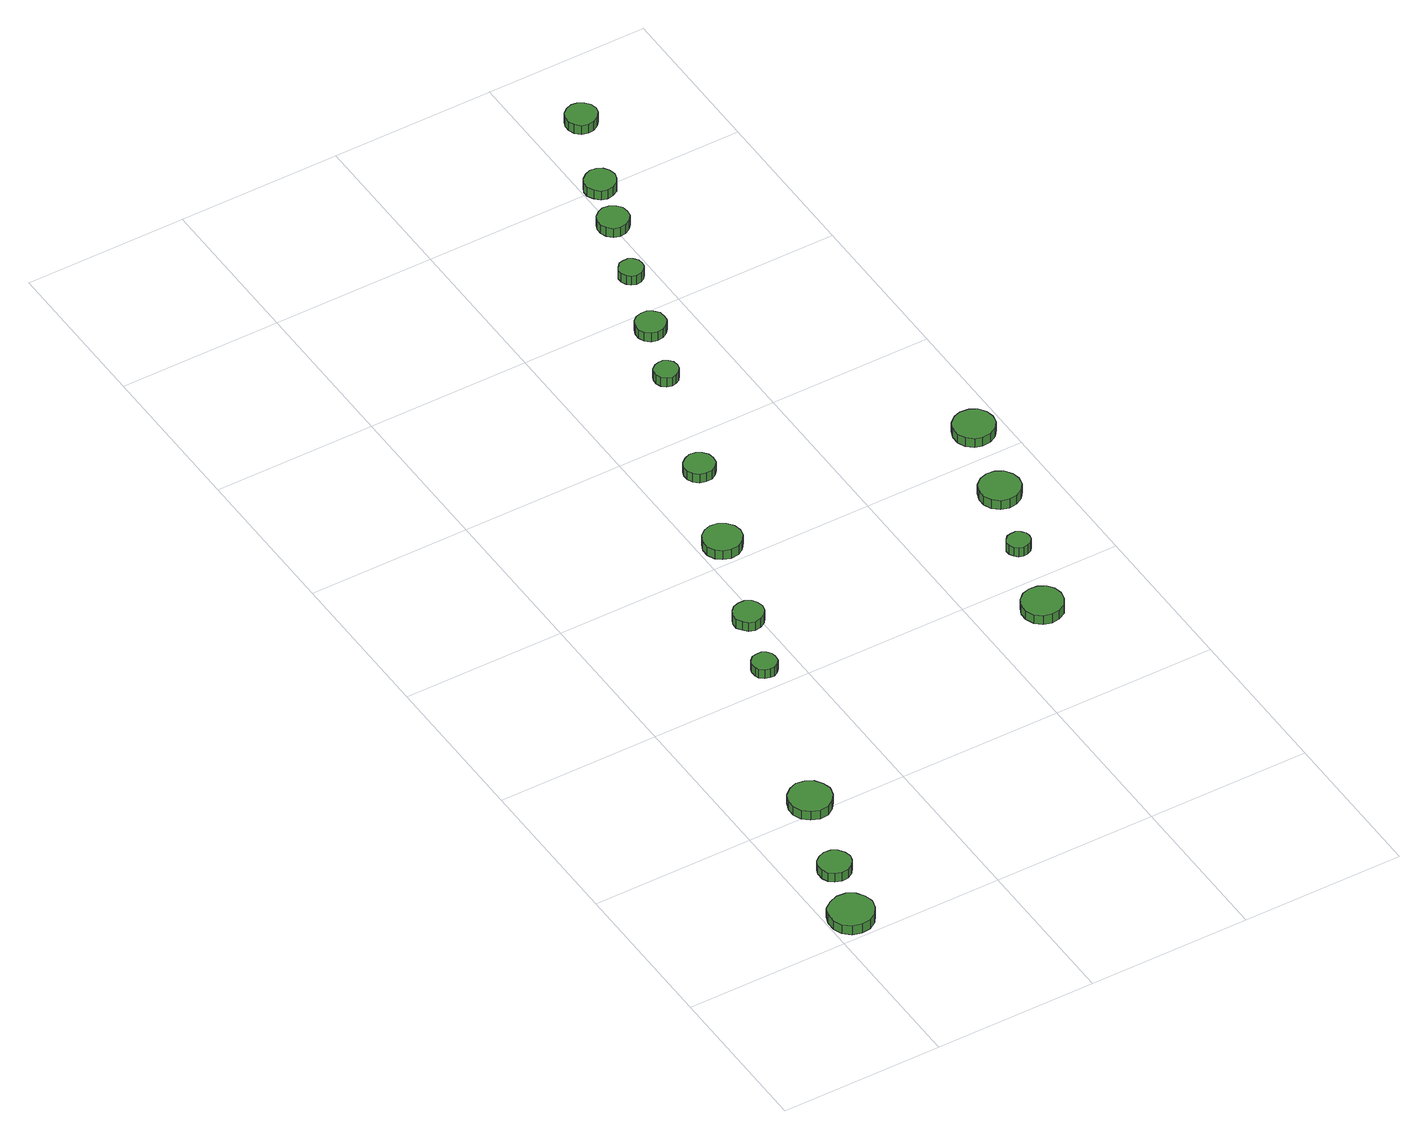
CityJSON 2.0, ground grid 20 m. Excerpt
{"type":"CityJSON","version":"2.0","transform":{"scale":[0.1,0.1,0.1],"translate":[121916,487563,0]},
"CityObjects":{
"tree1":{"type":"SolitaryVegetationObject","attributes":{"function":"something"},"geometry":[{"type":"MultiSurface","lod":"1","boundaries":[[[0,1,2,3,4,5,6,7,8,9,10,11,12,13,14]],[[15,16,17,18,19,20,21,22,23,24,25,26,27,28,29]],[[0,29,28,1]],[[1,28,27,2]],[[2,27,26,3]],[[3,26,25,4]],[[4,25,24,5]],[[5,24,23,6]],[[6,23,22,7]],[[7,22,21,8]],[[8,21,20,9]],[[9,20,19,10]],[[10,19,18,11]],[[11,18,17,12]],[[12,17,16,13]],[[13,16,15,14]],[[14,15,29,0]]]}]},
"tree2":{"type":"SolitaryVegetationObject","attributes":{"function":"something"},"geometry":[{"type":"MultiSurface","lod":"1","boundaries":[[[30,31,32,33,34,35,36,37,38,39,40,41,42,43,44]],[[45,46,47,48,49,50,51,52,53,54,55,56,57,58,59]],[[30,59,58,31]],[[31,58,57,32]],[[32,57,56,33]],[[33,56,55,34]],[[34,55,54,35]],[[35,54,53,36]],[[36,53,52,37]],[[37,52,51,38]],[[38,51,50,39]],[[39,50,49,40]],[[40,49,48,41]],[[41,48,47,42]],[[42,47,46,43]],[[43,46,45,44]],[[44,45,59,30]]]}]},
"tree3":{"type":"SolitaryVegetationObject","attributes":{"function":"something"},"geometry":[{"type":"MultiSurface","lod":"1","boundaries":[[[60,61,62,63,64,65,66,67,68,69,70,71,72,73,74]],[[75,76,77,78,79,80,81,82,83,84,85,86,87,88,89]],[[60,89,88,61]],[[61,88,87,62]],[[62,87,86,63]],[[63,86,85,64]],[[64,85,84,65]],[[65,84,83,66]],[[66,83,82,67]],[[67,82,81,68]],[[68,81,80,69]],[[69,80,79,70]],[[70,79,78,71]],[[71,78,77,72]],[[72,77,76,73]],[[73,76,75,74]],[[74,75,89,60]]]}]},
"tree4":{"type":"SolitaryVegetationObject","attributes":{"function":"something"},"geometry":[{"type":"MultiSurface","lod":"1","boundaries":[[[90,91,92,93,94,95,96,97,98,99,100,101,102,103,104]],[[105,106,107,108,109,110,111,112,113,114,115,116,117,118,119]],[[90,119,118,91]],[[91,118,117,92]],[[92,117,116,93]],[[93,116,115,94]],[[94,115,114,95]],[[95,114,113,96]],[[96,113,112,97]],[[97,112,111,98]],[[98,111,110,99]],[[99,110,109,100]],[[100,109,108,101]],[[101,108,107,102]],[[102,107,106,103]],[[103,106,105,104]],[[104,105,119,90]]]}]},
"tree5":{"type":"SolitaryVegetationObject","attributes":{"function":"something"},"geometry":[{"type":"MultiSurface","lod":"1","boundaries":[[[120,121,122,123,124,125,126,127,128,129,130,131,132,133,134]],[[135,136,137,138,139,140,141,142,143,144,145,146,147,148,149]],[[120,149,148,121]],[[121,148,147,122]],[[122,147,146,123]],[[123,146,145,124]],[[124,145,144,125]],[[125,144,143,126]],[[126,143,142,127]],[[127,142,141,128]],[[128,141,140,129]],[[129,140,139,130]],[[130,139,138,131]],[[131,138,137,132]],[[132,137,136,133]],[[133,136,135,134]],[[134,135,149,120]]]}]},
"tree6":{"type":"SolitaryVegetationObject","attributes":{"function":"something"},"geometry":[{"type":"MultiSurface","lod":"1","boundaries":[[[150,151,152,153,154,155,156,157,158,159,160,161,162,163,164]],[[165,166,167,168,169,170,171,172,173,174,175,176,177,178,179]],[[150,179,178,151]],[[151,178,177,152]],[[152,177,176,153]],[[153,176,175,154]],[[154,175,174,155]],[[155,174,173,156]],[[156,173,172,157]],[[157,172,171,158]],[[158,171,170,159]],[[159,170,169,160]],[[160,169,168,161]],[[161,168,167,162]],[[162,167,166,163]],[[163,166,165,164]],[[164,165,179,150]]]}]},
"tree7":{"type":"SolitaryVegetationObject","attributes":{"function":"something"},"geometry":[{"type":"MultiSurface","lod":"1","boundaries":[[[180,181,182,183,184,185,186,187,188,189,190,191,192,193,194]],[[195,196,197,198,199,200,201,202,203,204,205,206,207,208,209]],[[180,209,208,181]],[[181,208,207,182]],[[182,207,206,183]],[[183,206,205,184]],[[184,205,204,185]],[[185,204,203,186]],[[186,203,202,187]],[[187,202,201,188]],[[188,201,200,189]],[[189,200,199,190]],[[190,199,198,191]],[[191,198,197,192]],[[192,197,196,193]],[[193,196,195,194]],[[194,195,209,180]]]}]},
"tree8":{"type":"SolitaryVegetationObject","attributes":{"function":"something"},"geometry":[{"type":"MultiSurface","lod":"1","boundaries":[[[210,211,212,213,214,215,216,217,218,219,220,221,222,223,224]],[[225,226,227,228,229,230,231,232,233,234,235,236,237,238,239]],[[210,239,238,211]],[[211,238,237,212]],[[212,237,236,213]],[[213,236,235,214]],[[214,235,234,215]],[[215,234,233,216]],[[216,233,232,217]],[[217,232,231,218]],[[218,231,230,219]],[[219,230,229,220]],[[220,229,228,221]],[[221,228,227,222]],[[222,227,226,223]],[[223,226,225,224]],[[224,225,239,210]]]}]},
"tree9":{"type":"SolitaryVegetationObject","attributes":{"function":"something"},"geometry":[{"type":"MultiSurface","lod":"1","boundaries":[[[240,241,242,243,244,245,246,247,248,249,250,251,252,253,254]],[[255,256,257,258,259,260,261,262,263,264,265,266,267,268,269]],[[240,269,268,241]],[[241,268,267,242]],[[242,267,266,243]],[[243,266,265,244]],[[244,265,264,245]],[[245,264,263,246]],[[246,263,262,247]],[[247,262,261,248]],[[248,261,260,249]],[[249,260,259,250]],[[250,259,258,251]],[[251,258,257,252]],[[252,257,256,253]],[[253,256,255,254]],[[254,255,269,240]]]}]},
"tree10":{"type":"SolitaryVegetationObject","attributes":{"function":"something"},"geometry":[{"type":"MultiSurface","lod":"1","boundaries":[[[270,271,272,273,274,275,276,277,278,279,280,281,282,283,284]],[[285,286,287,288,289,290,291,292,293,294,295,296,297,298,299]],[[270,299,298,271]],[[271,298,297,272]],[[272,297,296,273]],[[273,296,295,274]],[[274,295,294,275]],[[275,294,293,276]],[[276,293,292,277]],[[277,292,291,278]],[[278,291,290,279]],[[279,290,289,280]],[[280,289,288,281]],[[281,288,287,282]],[[282,287,286,283]],[[283,286,285,284]],[[284,285,299,270]]]}]},
"tree11":{"type":"SolitaryVegetationObject","attributes":{"function":"something"},"geometry":[{"type":"MultiSurface","lod":"1","boundaries":[[[300,301,302,303,304,305,306,307,308,309,310,311,312,313,314]],[[315,316,317,318,319,320,321,322,323,324,325,326,327,328,329]],[[300,329,328,301]],[[301,328,327,302]],[[302,327,326,303]],[[303,326,325,304]],[[304,325,324,305]],[[305,324,323,306]],[[306,323,322,307]],[[307,322,321,308]],[[308,321,320,309]],[[309,320,319,310]],[[310,319,318,311]],[[311,318,317,312]],[[312,317,316,313]],[[313,316,315,314]],[[314,315,329,300]]]}]},
"tree12":{"type":"SolitaryVegetationObject","attributes":{"function":"something"},"geometry":[{"type":"MultiSurface","lod":"1","boundaries":[[[330,331,332,333,334,335,336,337,338,339,340,341,342,343,344]],[[345,346,347,348,349,350,351,352,353,354,355,356,357,358,359]],[[330,359,358,331]],[[331,358,357,332]],[[332,357,356,333]],[[333,356,355,334]],[[334,355,354,335]],[[335,354,353,336]],[[336,353,352,337]],[[337,352,351,338]],[[338,351,350,339]],[[339,350,349,340]],[[340,349,348,341]],[[341,348,347,342]],[[342,347,346,343]],[[343,346,345,344]],[[344,345,359,330]]]}]},
"tree13":{"type":"SolitaryVegetationObject","attributes":{"function":"something"},"geometry":[{"type":"MultiSurface","lod":"1","boundaries":[[[360,361,362,363,364,365,366,367,368,369,370,371,372,373,374]],[[375,376,377,378,379,380,381,382,383,384,385,386,387,388,389]],[[360,389,388,361]],[[361,388,387,362]],[[362,387,386,363]],[[363,386,385,364]],[[364,385,384,365]],[[365,384,383,366]],[[366,383,382,367]],[[367,382,381,368]],[[368,381,380,369]],[[369,380,379,370]],[[370,379,378,371]],[[371,378,377,372]],[[372,377,376,373]],[[373,376,375,374]],[[374,375,389,360]]]}]},
"tree14":{"type":"SolitaryVegetationObject","attributes":{"function":"something"},"geometry":[{"type":"MultiSurface","lod":"1","boundaries":[[[390,391,392,393,394,395,396,397,398,399,400,401,402,403,404]],[[405,406,407,408,409,410,411,412,413,414,415,416,417,418,419]],[[390,419,418,391]],[[391,418,417,392]],[[392,417,416,393]],[[393,416,415,394]],[[394,415,414,395]],[[395,414,413,396]],[[396,413,412,397]],[[397,412,411,398]],[[398,411,410,399]],[[399,410,409,400]],[[400,409,408,401]],[[401,408,407,402]],[[402,407,406,403]],[[403,406,405,404]],[[404,405,419,390]]]}]},
"tree15":{"type":"SolitaryVegetationObject","attributes":{"function":"something"},"geometry":[{"type":"MultiSurface","lod":"1","boundaries":[[[420,421,422,423,424,425,426,427,428,429,430,431,432,433,434]],[[435,436,437,438,439,440,441,442,443,444,445,446,447,448,449]],[[420,449,448,421]],[[421,448,447,422]],[[422,447,446,423]],[[423,446,445,424]],[[424,445,444,425]],[[425,444,443,426]],[[426,443,442,427]],[[427,442,441,428]],[[428,441,440,429]],[[429,440,439,430]],[[430,439,438,431]],[[431,438,437,432]],[[432,437,436,433]],[[433,436,435,434]],[[434,435,449,420]]]}]},
"tree16":{"type":"SolitaryVegetationObject","attributes":{"function":"something"},"geometry":[{"type":"MultiSurface","lod":"1","boundaries":[[[450,451,452,453,454,455,456,457,458,459,460,461,462,463,464]],[[465,466,467,468,469,470,471,472,473,474,475,476,477,478,479]],[[450,479,478,451]],[[451,478,477,452]],[[452,477,476,453]],[[453,476,475,454]],[[454,475,474,455]],[[455,474,473,456]],[[456,473,472,457]],[[457,472,471,458]],[[458,471,470,459]],[[459,470,469,460]],[[460,469,468,461]],[[461,468,467,462]],[[462,467,466,463]],[[463,466,465,464]],[[464,465,479,450]]]}]},
"tree17":{"type":"SolitaryVegetationObject","attributes":{"function":"something"},"geometry":[{"type":"MultiSurface","lod":"1","boundaries":[[[480,481,482,483,484,485,486,487,488,489,490,491,492,493,494]],[[495,496,497,498,499,500,501,502,503,504,505,506,507,508,509]],[[480,509,508,481]],[[481,508,507,482]],[[482,507,506,483]],[[483,506,505,484]],[[484,505,504,485]],[[485,504,503,486]],[[486,503,502,487]],[[487,502,501,488]],[[488,501,500,489]],[[489,500,499,490]],[[490,499,498,491]],[[491,498,497,492]],[[492,497,496,493]],[[493,496,495,494]],[[494,495,509,480]]]}]}
},
"vertices":[
[56,31,16],[53,42,16],[47,51,16],[37,57,16],[26,58,16],[15,54,16],[6,47,16],[2,37,16],[2,25,16],[6,15,16],[15,7,16],[26,4,16],[37,5,16],[47,11,16],[53,20,16],[53,20,3],[47,11,3],[37,5,3],[26,4,3],[15,7,3],[6,15,3],[2,25,3],[2,37,3],[6,47,3],[15,54,3],[26,58,3],[37,57,3],[47,51,3],[53,42,3],[56,31,3],
[74,107,16],[72,115,16],[67,122,16],[60,126,16],[52,127,16],[44,124,16],[38,119,16],[35,112,16],[35,103,16],[38,96,16],[44,91,16],[52,88,16],[60,89,16],[67,93,16],[72,100,16],[72,100,3],[67,93,3],[60,89,3],[52,88,3],[44,91,3],[38,96,3],[35,103,3],[35,112,3],[38,119,3],[44,124,3],[52,127,3],[60,126,3],[67,122,3],[72,115,3],[74,107,3],
[113,213,17],[110,223,17],[104,232,17],[95,237,17],[84,239,17],[74,235,17],[66,228,17],[62,218,17],[62,208,17],[66,198,17],[74,191,17],[84,187,17],[95,188,17],[104,194,17],[110,202,17],[110,202,4],[104,194,4],[95,188,4],[84,187,4],[74,191,4],[66,198,4],[62,208,4],[62,218,4],[66,228,4],[74,235,4],[84,239,4],[95,237,4],[104,232,4],[110,223,4],[113,213,4],
[176,431,15],[175,437,15],[171,442,15],[166,445,15],[160,445,15],[154,444,15],[149,439,15],[147,434,15],[147,427,15],[149,422,15],[154,418,15],[160,416,15],[166,416,15],[171,419,15],[175,424,15],[175,424,2],[171,419,2],[166,416,2],[160,416,2],[154,418,2],[149,422,2],[147,427,2],[147,434,2],[149,439,2],[154,444,2],[160,445,2],[166,445,2],[171,442,2],[175,437,2],[176,431,2],
[207,508,16],[205,516,16],[201,522,16],[194,526,16],[186,526,16],[179,524,16],[174,519,16],[170,512,16],[170,504,16],[174,498,16],[179,492,16],[186,490,16],[194,491,16],[201,495,16],[205,501,16],[205,501,3],[201,495,3],[194,491,3],[186,490,3],[179,492,3],[174,498,3],[170,504,3],[170,512,3],[174,519,3],[179,524,3],[186,526,3],[194,526,3],[201,522,3],[205,516,3],[207,508,3],
[251,627,17],[249,636,17],[243,644,17],[235,649,17],[225,650,17],[216,647,17],[209,641,17],[205,632,17],[205,622,17],[209,613,17],[216,607,17],[225,604,17],[235,605,17],[243,610,17],[249,618,17],[249,618,4],[243,610,4],[235,605,4],[225,604,4],[216,607,4],[209,613,4],[205,622,4],[205,632,4],[209,641,4],[216,647,4],[225,650,4],[235,649,4],[243,644,4],[249,636,4],[251,627,4],
[288,745,16],[287,752,16],[282,758,16],[276,762,16],[268,763,16],[261,760,16],[255,755,16],[252,748,16],[252,741,16],[255,734,16],[261,729,16],[268,727,16],[276,727,16],[282,731,16],[287,737,16],[287,737,3],[282,731,3],[276,727,3],[268,727,3],[261,729,3],[255,734,3],[252,741,3],[252,748,3],[255,755,3],[261,760,3],[268,763,3],[276,762,3],[282,758,3],[287,752,3],[288,745,3],
[500,353,16],[498,363,16],[492,371,16],[483,376,16],[473,377,16],[463,374,16],[455,367,16],[451,358,16],[451,348,16],[455,338,16],[463,331,16],[473,328,16],[483,329,16],[492,334,16],[498,343,16],[498,343,3],[492,334,3],[483,329,3],[473,328,3],[463,331,3],[455,338,3],[451,348,3],[451,358,3],[455,367,3],[463,374,3],[473,377,3],[483,376,3],[492,371,3],[498,363,3],[500,353,3],
[335,897,15],[334,903,15],[330,908,15],[325,911,15],[319,911,15],[313,909,15],[308,905,15],[306,900,15],[306,894,15],[308,888,15],[313,884,15],[319,882,15],[325,883,15],[330,886,15],[334,891,15],[334,891,2],[330,886,2],[325,883,2],[319,882,2],[313,884,2],[308,888,2],[306,894,2],[306,900,2],[308,905,2],[313,909,2],[319,911,2],[325,911,2],[330,908,2],[334,903,2],[335,897,2],
[364,971,16],[363,979,16],[358,985,16],[352,989,16],[344,989,16],[337,987,16],[331,982,16],[328,975,16],[328,967,16],[331,960,16],[337,955,16],[344,953,16],[352,954,16],[358,958,16],[363,964,16],[363,964,3],[358,958,3],[352,954,3],[344,953,3],[337,955,3],[331,960,3],[328,967,3],[328,975,3],[331,982,3],[337,987,3],[344,989,3],[352,989,3],[358,985,3],[363,979,3],[364,971,3],
[520,453,15],[519,458,15],[515,463,15],[510,466,15],[504,466,15],[499,465,15],[495,461,15],[492,456,15],[492,450,15],[495,445,15],[499,441,15],[504,439,15],[510,440,15],[515,442,15],[519,447,15],[519,447,2],[515,442,2],[510,440,2],[504,439,2],[499,441,2],[495,445,2],[492,450,2],[492,456,2],[495,461,2],[499,465,2],[504,466,2],[510,466,2],[515,463,2],[519,458,2],[520,453,2],
[389,1059,16],[388,1065,16],[384,1070,16],[379,1073,16],[373,1073,16],[367,1072,16],[363,1067,16],[360,1062,16],[360,1056,16],[363,1050,16],[367,1046,16],[373,1044,16],[379,1045,16],[384,1048,16],[388,1053,16],[388,1053,3],[384,1048,3],[379,1045,3],[373,1044,3],[367,1046,3],[363,1050,3],[360,1056,3],[360,1062,3],[363,1067,3],[367,1072,3],[373,1073,3],[379,1073,3],[384,1070,3],[388,1065,3],[389,1059,3],
[559,538,16],[557,548,16],[551,557,16],[542,562,16],[532,563,16],[522,560,16],[514,553,16],[510,543,16],[510,533,16],[514,524,16],[522,517,16],[532,514,16],[542,515,16],[551,520,16],[557,528,16],[557,528,3],[551,520,3],[542,515,3],[532,514,3],[522,517,3],[514,524,3],[510,533,3],[510,543,3],[514,553,3],[522,560,3],[532,563,3],[542,562,3],[551,557,3],[557,548,3],[559,538,3],
[419,1139,17],[418,1147,17],[413,1153,17],[406,1157,17],[398,1158,17],[391,1155,17],[385,1150,17],[382,1143,17],[382,1135,17],[385,1128,17],[391,1122,17],[398,1120,17],[406,1121,17],[413,1125,17],[418,1131,17],[418,1131,4],[413,1125,4],[406,1121,4],[398,1120,4],[391,1122,4],[385,1128,4],[382,1135,4],[382,1143,4],[385,1150,4],[391,1155,4],[398,1158,4],[406,1157,4],[413,1153,4],[418,1147,4],[419,1139,4],
[588,640,16],[586,650,16],[580,659,16],[571,664,16],[560,665,16],[551,662,16],[543,655,16],[539,646,16],[539,635,16],[543,626,16],[551,619,16],[560,616,16],[571,617,16],[580,622,16],[586,630,16],[586,630,3],[580,622,3],[571,617,3],[560,616,3],[551,619,3],[543,626,3],[539,635,3],[539,646,3],[543,655,3],[551,662,3],[560,665,3],[571,664,3],[580,659,3],[586,650,3],[588,640,3],
[440,1200,16],[438,1208,16],[434,1214,16],[427,1218,16],[419,1219,16],[412,1216,16],[406,1211,16],[402,1204,16],[402,1196,16],[406,1189,16],[412,1183,16],[419,1181,16],[427,1182,16],[434,1186,16],[438,1192,16],[438,1192,3],[434,1186,3],[427,1182,3],[419,1181,3],[412,1183,3],[406,1189,3],[402,1196,3],[402,1204,3],[406,1211,3],[412,1216,3],[419,1219,3],[427,1218,3],[434,1214,3],[438,1208,3],[440,1200,3],
[478,1301,18],[476,1309,18],[471,1315,18],[464,1319,18],[457,1320,18],[449,1317,18],[443,1312,18],[440,1305,18],[440,1297,18],[443,1290,18],[449,1284,18],[457,1282,18],[464,1283,18],[471,1287,18],[476,1293,18],[476,1293,5],[471,1287,5],[464,1283,5],[457,1282,5],[449,1284,5],[443,1290,5],[440,1297,5],[440,1305,5],[443,1312,5],[449,1317,5],[457,1320,5],[464,1319,5],[471,1315,5],[476,1309,5],[478,1301,5]
]}
